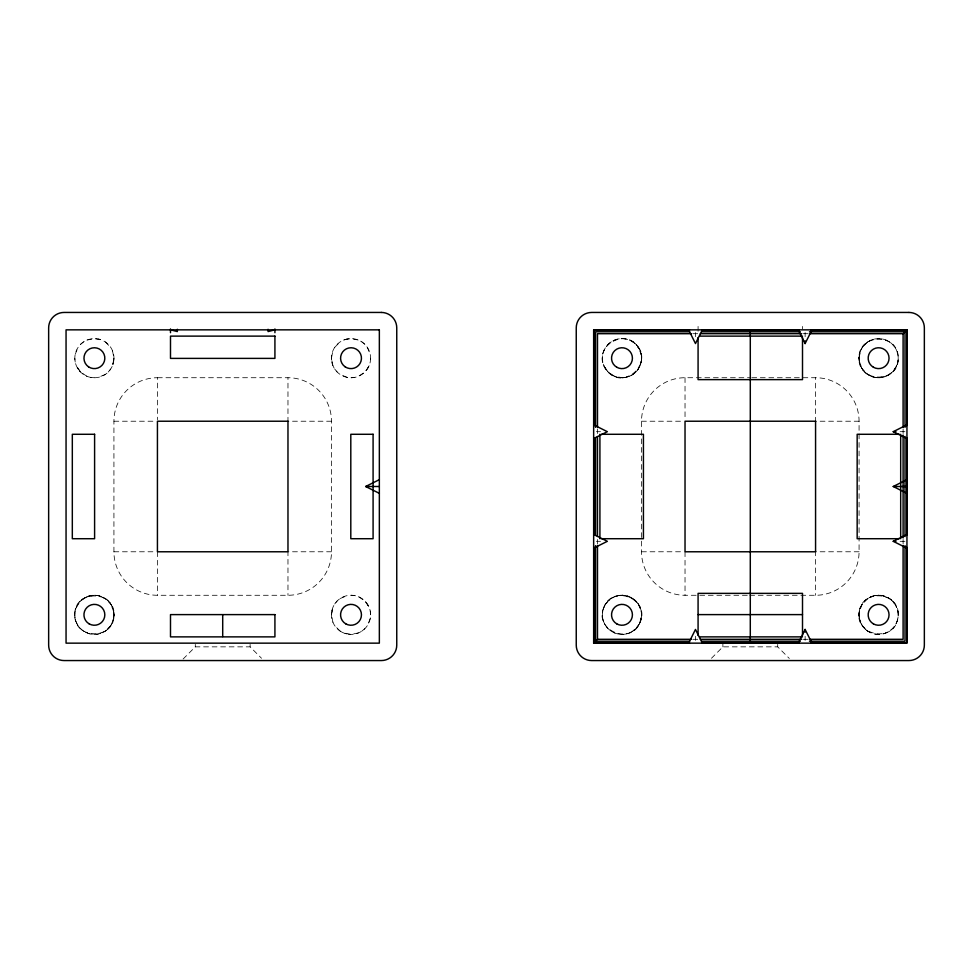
<?xml version="1.0" encoding="UTF-8"?>
<svg xmlns="http://www.w3.org/2000/svg" width="973" height="973" viewBox="0 0 973 973"><rect width="100%" height="100%" fill="white"/><g stroke="black" fill="none" stroke-linecap="round" stroke-linejoin="round"><path stroke-width="0.73" stroke-dasharray="4.87 3.65" d="M113.938 615.763A19.545 19.545 0 0 1 98.224 634.007A19.594 19.594 0 0 1 74.921 617.04A19.594 19.594 0 0 1 93.749 595.233A19.594 19.594 0 0 1 113.95 615.763C116.237 590.039 73.79 588.981 74.812 614.802C73.729 639.991 115.009 640.027 113.975 614.839A19.582 19.582 0 0 0 84.627 597.836A19.582 19.582 0 0 0 84.578 631.757A19.582 19.582 0 0 0 113.975 614.839L112.163 623.048L112.479 622.331L110.314 626.223L110.679 625.688L105.06 631.234M859.062 357.237A19.545 19.545 0 0 1 874.776 338.993A19.594 19.594 0 0 1 898.079 355.96A19.594 19.594 0 0 1 879.251 377.767A19.594 19.594 0 0 1 859.05 357.237C856.763 382.961 899.21 384.019 898.188 358.198C899.271 333.009 857.991 332.973 859.025 358.161L860.837 349.952L860.521 350.669L862.686 346.777L862.321 347.312L867.94 341.766M370.604 358.186A19.582 19.582 0 0 1 341.231 375.14A19.582 19.582 0 0 1 341.231 341.231A19.582 19.582 0 0 1 370.604 358.186L370.214 362.041M859.062 615.763A19.545 19.545 0 0 0 874.776 634.007A19.594 19.594 0 0 0 898.079 617.04A19.594 19.594 0 0 0 879.251 595.233A19.594 19.594 0 0 0 859.05 615.763C857.7 587.06 903.394 590.489 897.811 618.646C893.932 643.554 853.455 635.503 859.402 611.008L859.256 611.871L862.297 603.978L861.871 604.647L867.721 598.541L867.125 598.954L871.09 596.729L870.47 597.008L878.595 595.233L877.974 595.245L882.426 595.61L889.042 598.249L892.448 600.961L896.692 607.31M332.912 365.653L331.44 358.186L332.936 350.669M112.479 350.669L113.975 358.186L112.491 365.653M332.936 622.331L331.44 614.814L332.912 607.347M113.975 358.186A19.582 19.582 0 0 1 84.602 375.14A19.582 19.582 0 0 1 84.602 341.231A19.582 19.582 0 0 1 113.975 358.186L112.868 364.656L113.598 361.992M331.44 614.814L332.535 608.344L331.805 611.008M75.189 354.354L78.095 347.325M370.226 618.646L367.308 625.675M603.892 607.31C593.25 630.176 631.38 645.999 640.064 622.331C650.718 599.465 612.576 583.618 603.892 607.31L608.149 600.961L614.498 596.717L622.611 595.245L622.002 595.233L626.466 595.756L625.834 595.622L633.459 598.954L632.864 598.541L638.714 604.647L638.288 603.978L641.341 611.871L641.195 611.008L641.535 615.763A19.545 19.545 0 0 1 625.809 634.007A19.594 19.594 0 0 1 602.518 617.04A19.594 19.594 0 0 1 621.333 595.233A19.594 19.594 0 0 1 641.535 615.763L641.56 614.839A19.582 19.582 0 0 0 612.212 597.836A19.582 19.582 0 0 0 612.163 631.757A19.582 19.582 0 0 0 641.56 614.839L639.748 623.048L640.064 622.331L637.899 626.223L638.264 625.688L632.657 631.234M367.308 369.059L369.108 365.69M76.308 607.31L80.552 600.961L86.913 596.717L95.026 595.245L94.405 595.233L98.881 595.756L98.249 595.622L105.875 598.954L105.279 598.541L111.129 604.647L110.703 603.978L113.744 611.871L113.598 611.008L113.95 615.763M896.692 365.69L892.448 372.039L886.087 376.283L877.974 377.755L878.595 377.767L874.119 377.244L874.751 377.378L867.125 374.046L867.721 374.459L861.871 368.353L862.297 369.022L859.256 361.129L859.402 361.992L859.05 357.237M334.736 347.312L340.161 341.888M368.658 366.687L364.863 372.027L358.502 376.283M110.703 369.022L108.258 372.014M334.712 603.978L337.157 600.986M183.106 659.037L195.293 646.85L250.11 646.85L261.53 658.271M711.47 658.271L722.89 646.85L777.707 646.85L789.322 658.466M80.54 344.345L83.52 341.9M364.863 628.655L361.883 631.1M105.279 374.459L98.249 377.378M340.136 598.541L347.166 595.622M86.901 340.1L94.393 338.604L101.873 340.088M358.514 632.9L351.022 634.396L343.53 632.912M343.53 340.088L347.179 338.981M344.965 339.565L351.022 338.604L358.514 340.1M354.841 377.39L350.998 377.767M692.8 333.69L698.857 333.69M803.248 333.69L807.785 333.69M157.431 377.719L287.972 377.719A43.517 43.517 0 0 1 331.489 421.224L331.489 551.776A43.517 43.517 0 0 1 287.972 595.281L157.431 595.281A43.517 43.517 0 0 1 113.926 551.776L113.926 421.224A43.517 43.517 0 0 1 157.431 377.719L157.431 419.728M747.264 595.281L685.028 595.281A43.517 43.517 0 0 1 641.511 551.776L641.511 421.224A43.517 43.517 0 0 1 685.028 377.719L750.292 377.719M751.813 377.719L815.569 377.719A43.517 43.517 0 0 1 859.074 421.224L859.074 551.776A43.517 43.517 0 0 1 815.569 595.281L748.772 595.281M113.926 421.224L155.935 421.224M331.489 421.224L287.972 421.224L287.972 377.719M641.511 421.224L683.52 421.224M859.074 421.224L815.569 421.224L815.569 377.719M596.388 431.684L600.499 431.684M900.098 431.684L905.571 431.684M596.388 541.316L600.499 541.316M900.098 541.316L905.571 541.316M113.926 551.776L155.935 551.776M331.489 551.776L287.972 551.776L287.972 595.281M641.511 551.776L683.52 551.776M859.074 551.776L815.569 551.776L815.569 595.281M692.8 639.31L698.857 639.31M803.248 639.31L807.785 639.31M94.405 377.767L90.574 377.39M350.998 595.233L354.841 595.61M347.166 377.378L340.136 374.459M98.224 338.981L100.438 339.565M344.965 633.435L347.179 634.019M86.913 376.283L80.54 372.027L76.308 365.69M358.502 596.717L364.863 600.973L369.108 607.31M105.242 341.888L110.679 347.312M340.161 631.112L334.736 625.688M361.883 341.9L364.863 344.345M632.657 341.766C658.393 359.049 623.304 394.588 605.692 369.059C590.818 347.02 625.931 326.551 638.264 347.312L637.899 346.777L641.183 354.318L640.988 353.454L641.56 358.161L641.535 357.237A19.545 19.545 0 0 0 625.809 338.993A19.594 19.594 0 0 0 602.518 355.96A19.594 19.594 0 0 0 621.333 377.767A19.594 19.594 0 0 0 641.535 357.237L641.195 361.992L641.341 361.129L638.288 369.022L638.714 368.353L632.864 374.459L633.459 374.046L625.834 377.378L626.466 377.244L622.002 377.767L622.611 377.755L614.498 376.283L608.149 372.039L603.892 365.69M868.001 631.27A19.582 19.582 0 0 1 869.667 597.398A19.582 19.582 0 0 1 898.164 615.775A19.582 19.582 0 0 1 868.001 631.27L862.321 625.688L862.686 626.223L859.414 618.682L859.609 619.546L859.025 614.839L859.05 615.763M337.157 372.014L334.712 369.022M80.54 372.027L76.745 366.687L78.108 369.059M367.308 347.325L370.226 354.354M367.308 603.941L368.658 606.313M331.805 361.992L332.535 364.656L331.44 358.161M370.214 610.959L370.604 614.802M75.189 362.041L74.812 358.198M903.102 429.008L903.102 433.544M903.102 539.456L903.102 543.992M805.121 332.596L805.121 336.707M805.121 636.293L805.121 640.404M802.506 326.429L802.506 328.935M777.707 644.381L777.707 646.85M722.89 643.153L722.89 646.85M698.079 326.429L698.079 332.693M695.476 332.596L695.476 336.707M695.476 636.293L695.476 640.404M685.028 377.719L685.028 419.728M685.028 551.776L685.028 595.281M597.483 429.008L597.483 433.544M597.483 539.456L597.483 543.992M250.11 644.381L250.11 646.85M195.293 644.381L195.293 646.85M157.431 551.776L157.431 595.281M340.404 631.27A19.582 19.582 0 0 0 370.579 615.775A19.582 19.582 0 0 0 342.07 597.398A19.582 19.582 0 0 0 340.404 631.27M611.798 374.909A19.582 19.582 0 0 0 641.56 358.648A19.582 19.582 0 0 0 612.589 341A19.582 19.582 0 0 0 611.798 374.909M868.804 375.14A19.582 19.582 0 0 0 898.188 358.198A19.582 19.582 0 0 0 868.828 341.219A19.582 19.582 0 0 0 868.804 375.14"/><path stroke-width="1.46" d="M702.324 329.847L695.476 343.554L688.629 329.847M798.261 329.847L805.121 343.554L811.969 329.847M688.629 643.153L695.476 629.446L702.324 643.153M798.261 643.153L805.121 629.446L811.969 643.153M593.652 643.153L593.652 329.847L906.945 329.847L906.945 643.153L593.652 643.153L597.483 639.31L597.483 545.512M809.305 333.69L903.102 333.69L906.945 329.847M379.348 493.347L365.653 486.5L379.348 479.653M593.652 438.531L607.347 431.684L593.652 424.824M593.652 548.176L607.347 541.316L593.652 534.469M906.945 438.531L893.238 431.684L906.945 424.824M906.945 493.347L893.238 486.5L906.945 479.653M906.945 548.176L893.238 541.316L906.945 534.469M274.921 329.847L268.074 331.562L268.074 329.275M689.541 330.054L593.858 330.054L593.858 425.748M701.691 330.054L798.894 330.054M811.056 330.054L906.739 330.054L906.739 425.748M689.614 331.769L595.561 331.769L595.561 427.342M701.752 331.769L800.353 331.769M809.463 331.769L905.024 331.769L905.024 427.342M691.292 333.69L597.483 333.69L597.483 427.488M700.365 333.69L801.74 333.69M699.587 336.123L802.506 336.123M893.238 431.684L895.975 431.684M601.399 434.286L643.421 434.286L643.421 538.714L601.399 538.714M899.198 434.286L857.164 434.286L857.164 538.714L899.198 538.714M365.653 486.5L379.348 486.5M893.238 486.5L906.945 486.5M893.238 541.316L895.975 541.316M698.079 614.608L802.506 614.608M699.587 636.877L802.506 636.877M597.483 639.31L691.292 639.31M700.365 639.31L801.74 639.31M809.305 639.31L903.102 639.31L903.102 545.512M689.614 641.231L595.561 641.231L595.561 545.658M701.752 641.231L800.353 641.231M809.463 641.231L905.024 641.231L905.024 545.658M689.541 642.946L593.858 642.946L593.858 547.252M701.691 642.946L798.894 642.946M811.056 642.946L906.739 642.946L906.739 547.252M170.494 329.847L177.341 331.562L177.341 329.275M906.739 437.899L906.739 535.101M905.024 436.439L905.024 536.561M903.102 333.69L903.102 427.488M903.102 435.053L903.102 537.947M900.682 434.286L900.682 538.714M805.121 340.818L805.121 343.554M805.121 629.446L805.121 632.182M802.506 337.607L802.506 379.628L698.079 379.628L698.079 337.607M802.506 635.393L802.506 593.372L698.079 593.372L698.079 635.393M750.292 331.367L750.292 641.633M599.915 434.286L599.915 538.714M597.483 436.573L597.483 536.427M595.561 437.959L595.561 535.041M593.858 437.899L593.858 535.101M274.921 328.935L274.921 332.693M222.708 614.863L222.708 636.622M170.494 328.935L170.494 332.693M381.343 312.442L64.072 312.442A15.422 15.422 0 0 0 48.65 327.865L48.65 645.135A15.422 15.422 0 0 0 64.072 660.558L381.343 660.558A15.422 15.422 0 0 0 396.753 645.135L396.753 327.865A15.422 15.422 0 0 0 381.343 312.442M908.928 312.442L591.657 312.442A15.422 15.422 0 0 0 576.247 327.865L576.247 645.135A15.422 15.422 0 0 0 591.657 660.558L908.928 660.558A15.422 15.422 0 0 0 924.35 645.135L924.35 327.865A15.422 15.422 0 0 0 908.928 312.442M379.348 329.847L66.055 329.847L66.055 643.153L379.348 643.153L379.348 329.847M274.921 336.123L170.494 336.123L170.494 358.392L274.921 358.392L274.921 336.123M287.972 421.224L157.431 421.224L157.431 551.776L287.972 551.776L287.972 421.224M815.569 421.224L685.028 421.224L685.028 551.776L815.569 551.776L815.569 421.224M94.6 434.286L72.318 434.286L72.318 538.714L94.6 538.714L94.6 434.286M373.085 434.286L350.803 434.286L350.803 538.714L373.085 538.714L373.085 434.286M274.921 614.608L170.494 614.608L170.494 636.877L274.921 636.877L274.921 614.608M345.16 366.833A10.448 10.448 0 0 0 361.433 358.928A10.448 10.448 0 0 0 346.449 348.796A10.448 10.448 0 0 0 345.16 366.833M345.792 623.863A10.448 10.448 0 0 0 361.457 614.814A10.448 10.448 0 0 0 345.792 605.765A10.448 10.448 0 0 0 345.792 623.863M88.543 366.833A10.448 10.448 0 0 0 104.804 358.928A10.448 10.448 0 0 0 89.832 348.796A10.448 10.448 0 0 0 88.543 366.833M89.163 623.863A10.448 10.448 0 0 0 104.829 614.814A10.448 10.448 0 0 0 89.163 605.765A10.448 10.448 0 0 0 89.163 623.863M616.76 623.863A10.448 10.448 0 0 0 632.426 614.814A10.448 10.448 0 0 0 616.76 605.765A10.448 10.448 0 0 0 616.76 623.863M873.389 623.863A10.448 10.448 0 0 0 889.054 614.814A10.448 10.448 0 0 0 873.389 605.765A10.448 10.448 0 0 0 873.389 623.863M616.76 367.235A10.448 10.448 0 0 0 632.426 358.186A10.448 10.448 0 0 0 616.76 349.137A10.448 10.448 0 0 0 616.76 367.235M873.389 367.235A10.448 10.448 0 0 0 889.054 358.186A10.448 10.448 0 0 0 873.389 349.137A10.448 10.448 0 0 0 873.389 367.235"/></g></svg>
